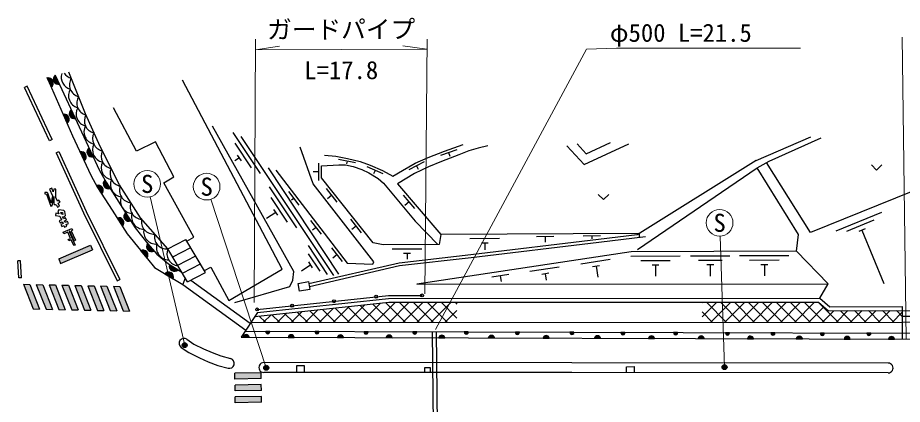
# Model space of a CAD drawing. Units: millimetres at full size, sheet at 1:1000; details may follow other scales. Extents: x 40000 to 680000, y 20000 to 380000.
# Drawn here: x 212599 to 302151, y 275856 to 315008 of the extents above; entities that cross this region are included whole.
import ezdxf
from ezdxf.enums import TextEntityAlignment as Align

# ---------------------------------------------------------------- set-up
doc = ezdxf.new("R2010")
doc.units = ezdxf.units.MM
doc.header["$LTSCALE"] = 1000
for name, color, linetype, lineweight in [('M-BGD', 7, 'Continuous', 25), ('M-BGD-HTXT', 7, 'Continuous', 13), ('M-STR-HTXT', 7, 'Continuous', 13), ('M-STR-STRC', 7, 'Continuous', 25)]:
    doc.layers.add(name, color=color, linetype=linetype, lineweight=lineweight)
doc.styles.add('ＭＳ ゴシック', font='')
doc.styles.get('ＭＳ ゴシック').set_extended_font_data('MS Gothic')
pattern_1 = [(45, (-0, -0), (-707.1068, 707.1068), []), (135, (-0, -0), (-707.1068, -707.1068), [])]

msp = doc.modelspace()

# ---------------------------------------------------------------- hatches: boundary and pattern name
at = {"layer": 'M-BGD'}
for points in [[(216826, 308281, -0.82183), (216409, 309180)], [(215592, 308899, -0.82183), (215988, 307992)], [(218441, 304796, -0.82183), (218024, 305695)], [(217202, 305215, -0.82183), (217599, 304307)], [(220238, 300933, -0.82183), (219820, 301831)], [(218913, 301408, -0.82183), (219332, 300510)], [(221949, 297705, -0.82183), (221421, 298543)], [(220575, 298010, -0.82183), (221102, 297172)], [(222662, 294715, -0.82183), (223199, 293882)], [(224039, 294425, -0.82183), (223502, 295257)], [(226407, 291378, -0.82183), (225756, 292125)], [(225042, 291421, -0.82183), (225672, 290656)], [(228827, 289483, -0.82183), (227981, 289997)], [(227496, 289086, -0.82183), (228343, 288573)], [(238122, 283241, -0.4608), (237920, 283006, -0.4608), (237720, 283242)], [(243098, 283226, -0.4608), (242897, 282991, -0.4608), (242697, 283227)], [(248063, 283211, -0.4608), (247862, 282977, -0.4608), (247662, 283212)], [(252999, 283197, -0.4608), (252798, 282962, -0.4608), (252598, 283198)], [(258203, 283181, -0.4608), (258002, 282947, -0.4608), (257801, 283182)], [(263382, 283166, -0.4608), (263180, 282931, -0.4608), (262980, 283167)], [(268900, 283150, -0.4608), (268698, 282915, -0.4608), (268498, 283151)], [(274074, 283134, -0.4608), (273873, 282900, -0.4608), (273672, 283135)], [(279393, 283119, -0.4608), (279191, 282884, -0.4608), (278991, 283120)], [(284656, 283103, -0.4608), (284454, 282869, -0.4608), (284254, 283104)], [(289250, 283089, -0.4608), (289048, 282855, -0.4608), (288848, 283091)], [(294256, 283075, -0.4608), (294055, 282840, -0.4608), (293855, 283076)], [(298970, 283061, -0.4608), (298768, 282826, -0.4608), (298568, 283062)], [(235410, 282649), (236036, 282647, 0.84072)], [(239969, 282635), (240595, 282633, 0.84072)], [(244967, 282620), (245592, 282619, 0.84072)], [(249892, 282606), (250518, 282604, 0.84072)], [(255224, 282590), (255850, 282588, 0.84072)], [(260243, 282575), (260869, 282573, 0.84072)], [(266413, 282557), (265787, 282559, -0.84072)], [(271604, 282542), (270978, 282543, -0.84072)], [(276445, 282527), (277071, 282525, 0.84072)], [(281481, 282512), (282107, 282511, 0.84072)], [(287097, 282496), (286471, 282498, -0.84072)], [(292041, 282481), (291416, 282483, -0.84072)], [(296251, 282469), (296877, 282467, 0.84072)], [(300748, 282455), (301374, 282454, 0.84072)]]:
    msp.add_hatch(color=256, dxfattribs=at).paths.add_polyline_path(points)
h = msp.add_hatch(dxfattribs=at)
h.set_pattern_fill('USER', color=256, style=0, pattern_type=2)
h.set_pattern_definition(pattern_1)
h.paths.add_polyline_path([(257068, 284163), (257068, 286187), (250163, 286185), (236592, 284737), (236220, 284168)])
h = msp.add_hatch(dxfattribs=at)
h.set_pattern_fill('USER', color=256, style=0, pattern_type=2)
h.set_pattern_definition(pattern_1)
h.paths.add_polyline_path([(281881, 286195), (281882, 284156), (302146, 284151), (302146, 285355), (294669, 285334), (293669, 286198)])
at = {"layer": 'M-STR-STRC'}
for points in [[(220175, 291503), (219978, 291962), (216749, 290584), (216945, 290124)], [(214166, 285510), (214817, 285496), (213831, 287998), (213180, 288012)], [(215132, 287970), (214481, 287984), (215467, 285481), (216117, 285467)], [(216433, 287941), (215782, 287956), (216768, 285453), (217418, 285439)], [(217733, 287913), (217083, 287927), (218069, 285425), (218719, 285411)], [(219034, 287885), (218384, 287899), (219370, 285396), (220020, 285382)], [(220335, 287856), (219685, 287871), (220671, 285368), (221321, 285354)], [(221636, 287828), (220986, 287842), (221971, 285340), (222622, 285326)], [(222937, 287800), (222287, 287814), (223272, 285311), (223923, 285297)], [(229723, 281964, -1), (229284, 281724, -0.41421), (229384, 282064, -0.41421)], [(237982, 279675, -1), (237543, 279436, -0.41421), (237643, 279775, -0.41421)], [(284378, 279736, -1), (283939, 279497, -0.41421), (284039, 279836, -0.41421)], [(237241, 279058), (234578, 279012), (234588, 278412), (237251, 278458)], [(237262, 277858), (234599, 277812), (234609, 277212), (237272, 277258)], [(237283, 276658), (234620, 276612), (234630, 276012), (237293, 276058)]]:
    msp.add_hatch(color=256, dxfattribs=at).paths.add_polyline_path(points)

# ---------------------------------------------------------------- linework, layer by layer
at = {"layer": 'M-BGD'}
for p, q in [((216826, 308281), (216409, 309180)), ((213553, 308079), (213281, 307952)), ((216085, 302659), (213553, 308079)), ((215592, 308899), (215988, 307992)), ((215814, 302532), (213281, 307952)), ((218441, 304796), (218024, 305695)), ((217202, 305215), (217599, 304307)), ((237191, 299225), (234422, 303389)), ((244602, 288892), (235234, 302981)), ((287345, 300555), (292887, 302936)), ((216085, 302659), (215814, 302532)), ((220238, 300933), (219820, 301831)), ((236262, 299809), (234601, 302307)), ((216486, 301318), (216759, 301443)), ((218913, 301408), (219332, 300510)), ((235251, 300517), (234863, 301100)), ((257045, 301638), (255392, 301063)), ((256218, 301351), (256350, 300973)), ((235057, 300809), (234589, 300497)), ((243082, 298518), (243073, 300268)), ((246796, 300308), (245080, 300654)), ((245938, 300481), (245882, 300205)), ((253759, 300399), (252193, 299617)), ((252976, 300008), (253149, 299662)), ((237954, 299793), (245060, 289052)), ((243077, 299393), (242515, 299390)), ((249588, 299208), (247977, 299891)), ((248782, 299550), (248635, 299201)), ((221949, 297705), (221421, 298543)), ((220575, 298010), (221102, 297172)), ((240857, 293711), (238089, 297875)), ((241098, 296020), (240032, 297408)), ((244940, 296336), (243852, 297706)), ((239929, 294295), (238268, 296793)), ((240565, 296714), (240319, 296525)), ((244396, 297021), (243955, 296671)), ((252803, 295692), (251667, 297024)), ((238917, 295003), (238530, 295586)), ((252235, 296358), (251807, 295993)), ((222662, 294715), (223199, 293882)), ((224039, 294425), (223502, 295257)), ((238723, 295295), (237787, 294672)), ((300032, 295291), (295409, 293384)), ((243355, 293082), (242289, 294469)), ((242822, 293776), (242454, 293493)), ((247414, 293220), (246326, 294590)), ((246870, 293905), (246430, 293555)), ((299279, 294493), (296505, 293350)), ((271607, 292909), (269857, 292900)), ((270732, 292904), (270733, 292623)), ((298387, 293639), (297740, 293372)), ((298064, 293505), (300294, 288097)), ((226407, 291378), (225756, 292125)), ((227790, 291596), (229614, 292541)), ((231627, 289221), (229614, 292541)), ((261386, 292638), (258386, 292623)), ((260239, 292183), (259539, 292179)), ((259889, 292181), (259892, 291483)), ((266864, 292835), (265114, 292826)), ((265989, 292831), (265992, 292268)), ((225042, 291421), (225672, 290656)), ((229803, 288276), (227790, 291596)), ((228288, 290775), (230112, 291720)), ((243978, 289018), (242040, 291932)), ((243215, 289352), (242053, 291100)), ((245476, 290321), (244410, 291709)), ((253516, 291570), (250516, 291563)), ((252367, 291118), (251667, 291116)), ((252017, 291117), (252018, 290554)), ((212898, 290396), (212599, 290378)), ((212698, 288660), (212599, 290378)), ((212997, 288677), (212898, 290396)), ((228796, 289936), (230620, 290881)), ((242453, 289685), (242065, 290268)), ((244943, 291015), (244497, 290672)), ((272565, 290510), (269598, 290064)), ((279664, 290855), (274664, 290835)), ((278666, 290401), (275666, 290389)), ((284705, 290873), (280705, 290858)), ((283907, 290420), (281507, 290411)), ((290680, 290897), (285680, 290878)), ((289682, 290443), (286682, 290432)), ((228827, 289483), (227981, 289997)), ((229283, 289133), (231107, 290078)), ((242259, 289977), (241322, 289354)), ((267424, 289737), (264457, 289292)), ((271494, 289894), (270802, 289790)), ((271148, 289842), (271315, 288729)), ((277518, 289946), (276818, 289944)), ((277168, 289945), (277172, 288820)), ((283058, 289967), (282358, 289964)), ((282708, 289965), (282713, 288840)), ((288534, 289989), (287834, 289986)), ((288184, 289988), (288188, 288863)), ((212997, 288677), (212698, 288660)), ((222683, 288366), (222951, 288499)), ((227496, 289086), (228343, 288573)), ((229558, 288680), (229307, 287991)), ((229803, 288276), (231627, 289221)), ((230122, 288441), (236148, 284058)), ((262311, 288988), (260581, 288728)), ((261446, 288858), (261529, 288302)), ((266353, 289122), (265661, 289018)), ((266007, 289070), (266106, 288414)), ((229307, 287991), (235685, 283351)), ((293818, 286598), (294636, 288043)), ((302146, 285755), (302146, 282451)), ((236875, 285170), (235227, 282649)), ((302146, 285355), (305941, 285283)), ((236220, 284168), (302146, 284151)), ((305407, 284228), (302146, 284151)), ((235618, 283248), (302146, 283051)), ((238122, 283241), (237720, 283242)), ((243098, 283226), (242697, 283227)), ((248063, 283211), (247662, 283212)), ((252999, 283197), (252598, 283198)), ((254558, 283192), (254802, 261937)), ((254958, 283191), (255202, 261937)), ((258203, 283181), (257801, 283182)), ((263382, 283166), (262980, 283167)), ((268900, 283150), (268498, 283151)), ((274074, 283134), (273672, 283135)), ((279393, 283119), (278991, 283120)), ((284656, 283103), (284254, 283104)), ((289250, 283089), (288848, 283091)), ((294256, 283075), (293855, 283076)), ((298970, 283061), (298568, 283062)), ((302146, 283051), (305392, 283179)), ((235227, 282649), (305382, 282442)), ((235410, 282649), (236036, 282647)), ((239969, 282635), (240595, 282633)), ((244967, 282620), (245592, 282619)), ((249892, 282606), (250518, 282604)), ((255224, 282590), (255850, 282588)), ((260243, 282575), (260869, 282573)), ((265787, 282559), (266413, 282557)), ((270978, 282543), (271604, 282542)), ((276445, 282527), (277071, 282525)), ((281481, 282512), (282107, 282511)), ((286471, 282498), (287097, 282496)), ((291416, 282483), (292041, 282481)), ((296251, 282469), (296877, 282467)), ((300748, 282455), (301374, 282454))]:
    msp.add_line(p, q, dxfattribs=at)
for points in [[(215560, 308972), (218156, 303033), (220003, 299070), (220690, 297827), (222152, 295503), (223686, 293128), (225016, 291453), (226441, 289724), (229307, 287991)], [(216402, 309195), (219062, 303455), (220895, 299524), (221551, 298336), (222996, 296041), (224500, 293711), (225785, 292092), (226678, 291066), (227868, 290066), (229214, 289248)], [(227790, 291596), (225032, 294734), (222919, 298068), (220949, 301957), (219449, 305283), (217776, 309503)], [(231520, 289397), (232136, 289752), (233979, 286380), (239373, 289541), (229288, 308668)], [(229713, 292378), (230428, 292775), (227380, 298282), (228417, 298898), (226539, 302430), (224640, 301488), (222289, 305892)], [(234581, 286182), (240161, 287798), (240464, 288423), (240561, 289304), (232312, 304024)], [(318513, 303601), (292848, 293259), (288415, 300332)], [(275342, 291543), (287466, 299791), (288687, 300487), (293948, 302841)], [(238721, 299576), (245968, 290142), (248548, 290054), (248636, 290277), (242522, 298179), (241194, 301889)], [(260192, 302018), (259219, 301786), (258268, 301522), (257252, 301131), (255519, 300431), (254187, 299907), (252771, 299246), (251038, 298194), (255419, 293058), (255278, 292024), (249607, 292011), (248587, 292195), (243362, 298775), (243356, 299990), (245100, 300108), (245796, 300118), (246561, 299936), (247434, 299628), (248132, 299304), (249078, 298725), (249623, 298265), (250140, 297655), (252840, 294388), (255145, 292024)], [(243648, 301085), (244798, 300998), (245993, 300757), (247267, 300446), (248268, 300073), (249516, 299544), (250576, 298947), (251554, 299540), (252850, 300260), (254143, 300850), (255795, 301501), (257699, 302162)], [(268203, 302044), (269939, 300143), (274473, 302234)], [(269235, 302248), (270160, 301236), (272621, 302371)], [(216486, 301318), (219266, 295241), (222683, 288366)], [(216759, 301443), (219537, 295370), (222951, 288499)], [(287345, 300555), (275300, 293008), (271400, 292536), (258460, 290985), (251214, 290165), (242082, 288040)], [(299021, 300098), (299551, 299567), (300082, 300098)], [(291446, 291350), (274700, 291285), (253015, 288028), (294636, 288043), (291446, 291350), (291644, 293064), (287466, 299791)], [(271377, 297110), (271908, 296580), (272438, 297110)], [(275556, 292736), (275545, 293161), (255419, 293058)], [(276144, 292808), (271436, 292238), (258495, 290687), (251265, 289868), (242131, 287743)], [(236843, 285468), (250126, 286885), (253533, 286886)], [(236875, 285170), (250142, 286585), (293818, 286598), (294817, 285734), (302146, 285755)], [(236592, 284737), (250163, 286185), (293669, 286198), (294669, 285334), (302146, 285355)], [(305382, 282442), (305415, 284760), (302146, 284760)], [(229719, 282446), (230429, 281954), (231413, 281474), (232276, 281092), (233161, 280754), (234156, 280482)], [(229150, 281623), (229923, 281089), (230991, 280567), (231894, 280167), (232849, 279802), (233892, 279517)], [(300712, 280032), (268689, 280065), (237511, 280083)], [(240853, 279081), (240846, 279792), (241611, 279796), (241611, 279081)], [(253818, 279074), (253818, 279594), (254362, 279591), (254361, 279073)], [(274223, 279059), (274219, 279667), (275004, 279672), (275004, 279059)], [(300711, 279032), (268689, 279065), (237510, 279083)]]:
    msp.add_lwpolyline(points, dxfattribs=at)
msp.add_lwpolyline([(242040, 288293), (242173, 287489), (241126, 287309), (240998, 288106)], close=True, dxfattribs=at)
for centre in [(248890, 286753), (253533, 286886), (240377, 285845), (244628, 286299), (236843, 285468)]:
    msp.add_circle(centre, 150, dxfattribs=at)
for centre, radius, start, end in [((216706, 308772), 505, 126.03435, 283.69254), ((218255, 308973), 1250, 162.79194, 254.76079), ((218351, 310087), 1250, 213.42901, 254.76135), ((215700, 308406), 505, 304.77854, 102.43673), ((219088, 308228), 1250, 148.5, 254.7602), ((218994, 307114), 1250, 148.58695, 254.84715), ((219828, 306372), 1250, 148.67382, 254.93402), ((218321, 305287), 505, 126.03435, 283.69254), ((219759, 305255), 1250, 149.91699, 256.1772), ((217311, 304722), 505, 304.77854, 102.43673), ((220597, 304561), 1250, 151.13392, 257.39412), ((220558, 303445), 1250, 151.45499, 257.71519), ((221426, 302750), 1250, 151.77606, 258.03626), ((220118, 301423), 505, 126.17115, 283.82935), ((221412, 301633), 1250, 152.75477, 259.01497), ((219034, 300918), 505, 306.17115, 103.82935), ((222288, 300974), 1250, 153.71899, 259.97919), ((222306, 299839), 1250, 153.89965, 260.15985), ((223194, 299196), 1250, 154.06746, 260.32766), ((221768, 298176), 505, 133.35514, 291.01333), ((223240, 298112), 1250, 156.62598, 262.88619), ((220756, 297539), 505, 313.35514, 111.01333), ((224153, 297521), 1250, 159.23173, 265.49194), ((224256, 296433), 1250, 159.63368, 265.89388), ((225230, 295848), 1250, 160.03386, 266.29407), ((222848, 294245), 505, 314.01665, 111.67484), ((223853, 294894), 505, 134.01665, 291.67484), ((225368, 294843), 1250, 164.02065, 270.28086), ((226372, 294345), 1250, 168.19074, 274.45095), ((226597, 293338), 1250, 168.19155, 274.45175), ((227693, 292843), 1250, 168.19074, 274.45095), ((226155, 291816), 505, 142.20905, 299.86724), ((227891, 291732), 1250, 163.28028, 269.54049), ((225282, 290976), 505, 320.68487, 118.34306), ((228950, 291130), 1250, 158.09374, 264.35395), ((228455, 289824), 505, 159.8774, 317.53559), ((227869, 288746), 505, 340.00209, 137.66028), ((237921, 283210), 203, 170.86889, 8.79227), ((242897, 283195), 203, 170.86889, 8.79227), ((247862, 283180), 203, 170.86889, 8.79227), ((252798, 283166), 203, 170.86889, 8.79227), ((258002, 283150), 203, 170.86889, 8.79227), ((263181, 283135), 203, 170.86889, 8.79227), ((268699, 283119), 203, 170.86889, 8.79227), ((273873, 283103), 203, 170.86889, 8.79227), ((279192, 283087), 203, 170.86889, 8.79227), ((284455, 283072), 203, 170.86889, 8.79227), ((289049, 283058), 203, 170.86889, 8.79227), ((294055, 283044), 203, 170.86889, 8.79227), ((298769, 283030), 203, 170.86889, 8.79227), ((229435, 282035), 500, 55.32698, 235.32698), ((235723, 282593), 318, 9.72171, 169.93945), ((240282, 282580), 318, 9.72171, 169.93945), ((245279, 282565), 318, 9.72171, 169.93945), ((250205, 282550), 318, 9.72171, 169.93945), ((255537, 282535), 318, 9.72171, 169.93945), ((260556, 282520), 318, 9.72171, 169.93945), ((266100, 282503), 318, 9.72171, 169.93945), ((271291, 282488), 318, 9.72171, 169.93945), ((276758, 282472), 318, 9.72171, 169.93945), ((281794, 282457), 318, 9.72171, 169.93945), ((286784, 282442), 318, 9.72171, 169.93945), ((291728, 282428), 318, 9.72171, 169.93945), ((296564, 282413), 318, 9.72171, 169.93945), ((301061, 282400), 318, 9.72171, 169.93945), ((234024, 279999), 500, 254.70591, 74.70591), ((237511, 279583), 500, 89.96661, 269.96661), ((300711, 279532), 500, 269.94183, 89.94183)]:
    msp.add_arc(centre, radius, start, end, dxfattribs=at)
at = {"layer": 'M-BGD-HTXT'}
for p, q in [((229503, 281844), (226018, 296863)), ((237763, 279555), (232151, 296615)), ((284159, 279617), (283703, 292888))]:
    msp.add_line(p, q, dxfattribs=at)
for centre in [(225713, 298178), (231729, 297897), (283657, 294237)]:
    msp.add_circle(centre, 1350, dxfattribs=at)
at = {"layer": 'M-STR-HTXT'}
for p, q in [((236522, 286181), (236675, 312836)), ((253801, 287046), (254037, 312822)), ((302539, 282450), (302146, 313050)), ((236668, 311766), (239099, 312115)), ((236668, 311766), (254027, 311815)), ((254027, 311815), (251595, 312149)), ((254889, 283442), (270197, 311821)), ((270197, 311821), (273206, 311921)), ((273206, 311921), (291849, 311921))]:
    msp.add_line(p, q, dxfattribs=at)
at = {"layer": 'M-STR-STRC'}
for p, q in [((216749, 290584), (219978, 291962)), ((219978, 291962), (220175, 291503)), ((216945, 290124), (220175, 291503)), ((216749, 290584), (216945, 290124)), ((213180, 288012), (213831, 287998)), ((213180, 288012), (214166, 285510)), ((213831, 287998), (214817, 285496)), ((214481, 287984), (215467, 285481)), ((214481, 287984), (215132, 287970)), ((215132, 287970), (216117, 285467)), ((215782, 287956), (216768, 285453)), ((215782, 287956), (216433, 287941)), ((216433, 287941), (217418, 285439)), ((217083, 287927), (218069, 285425)), ((217083, 287927), (217733, 287913)), ((217733, 287913), (218719, 285411)), ((218384, 287899), (219370, 285396)), ((218384, 287899), (219034, 287885)), ((219034, 287885), (220020, 285382)), ((219685, 287871), (220671, 285368)), ((219685, 287871), (220335, 287856)), ((220335, 287856), (221321, 285354)), ((220986, 287842), (221971, 285340)), ((220986, 287842), (221636, 287828)), ((221636, 287828), (222622, 285326)), ((222287, 287814), (223272, 285311)), ((222287, 287814), (222937, 287800)), ((222937, 287800), (223923, 285297)), ((214166, 285510), (214817, 285496)), ((215467, 285481), (216117, 285467)), ((216768, 285453), (217418, 285439)), ((218069, 285425), (218719, 285411)), ((219370, 285396), (220020, 285382)), ((220671, 285368), (221321, 285354)), ((221971, 285340), (222622, 285326)), ((223272, 285311), (223923, 285297)), ((237241, 279058), (234578, 279012)), ((234588, 278412), (234578, 279012)), ((237251, 278458), (237241, 279058)), ((237251, 278458), (234588, 278412)), ((237262, 277858), (234599, 277812)), ((234609, 277212), (234599, 277812)), ((237272, 277258), (237262, 277858)), ((237272, 277258), (234609, 277212)), ((237283, 276658), (234620, 276612)), ((234630, 276012), (234620, 276612)), ((237293, 276058), (234630, 276012)), ((237293, 276058), (237283, 276658))]:
    msp.add_line(p, q, dxfattribs=at)
for points in [[(215835, 297637), (216130, 296955), (215999, 296246), (215655, 297245), (215589, 297295), (215341, 297310), (215332, 297160), (215531, 297148), (215951, 295931), (216096, 295943), (216269, 296884), (216265, 296144), (216398, 296041), (216501, 296100), (216614, 295837), (216829, 295931), (216707, 296219), (216882, 296319), (216764, 296523), (216612, 296436), (216462, 296783), (216450, 297634), (216258, 297648), (216206, 297369), (216051, 297731)], [(216654, 295377), (216750, 295161), (216452, 295212), (216413, 294980), (216865, 294903), (217022, 294545), (216790, 294441), (216886, 294226), (217118, 294330), (217188, 294178), (216969, 294078), (217067, 293864), (217284, 293963), (217352, 293803), (217567, 293899), (217498, 294061), (217726, 294165), (217628, 294379), (217402, 294276), (217332, 294426), (217542, 294520), (217446, 294735), (217237, 294641), (217144, 294855), (217299, 294829), (217435, 294965), (217360, 295392), (217257, 295489), (216775, 295542)], [(217144, 295264), (217174, 295089), (217029, 295113), (216953, 295285)], [(218433, 291986), (218296, 291924), (218023, 292514), (217780, 292400), (217717, 292536), (217960, 292650), (217673, 293281), (217283, 293110), (217206, 293286), (218079, 293670), (218156, 293494), (218027, 293437), (218462, 292485), (218326, 292422), (217890, 293377), (217810, 293342)]]:
    msp.add_lwpolyline(points, close=True, dxfattribs=at)
for centre in [(229503, 281844), (237763, 279555), (284159, 279617)]:
    msp.add_circle(centre, 250, dxfattribs=at)

# ---------------------------------------------------------------- texts
at = {"layer": 'M-BGD-HTXT', "style": 'ＭＳ ゴシック'}
for p in [(225713, 298178), (231729, 297897), (283657, 294237)]:
    msp.add_text('S', height=1833, dxfattribs=at).set_placement(p, align=Align.MIDDLE_CENTER)
at = {"layer": 'M-STR-HTXT', "style": 'ＭＳ ゴシック'}
for s, p in [('ガードパイプ', (245349, 312360)), ('L=17.8', (245358, 308229))]:
    msp.add_text(s, height=1833, rotation=0.159, dxfattribs=at).set_placement(p, align=Align.BOTTOM_CENTER)
msp.add_text('φ500 L=21.5', height=1833, dxfattribs=at).set_placement((272546, 312014), align=Align.BOTTOM_LEFT)

doc.saveas('drawing.dxf')
